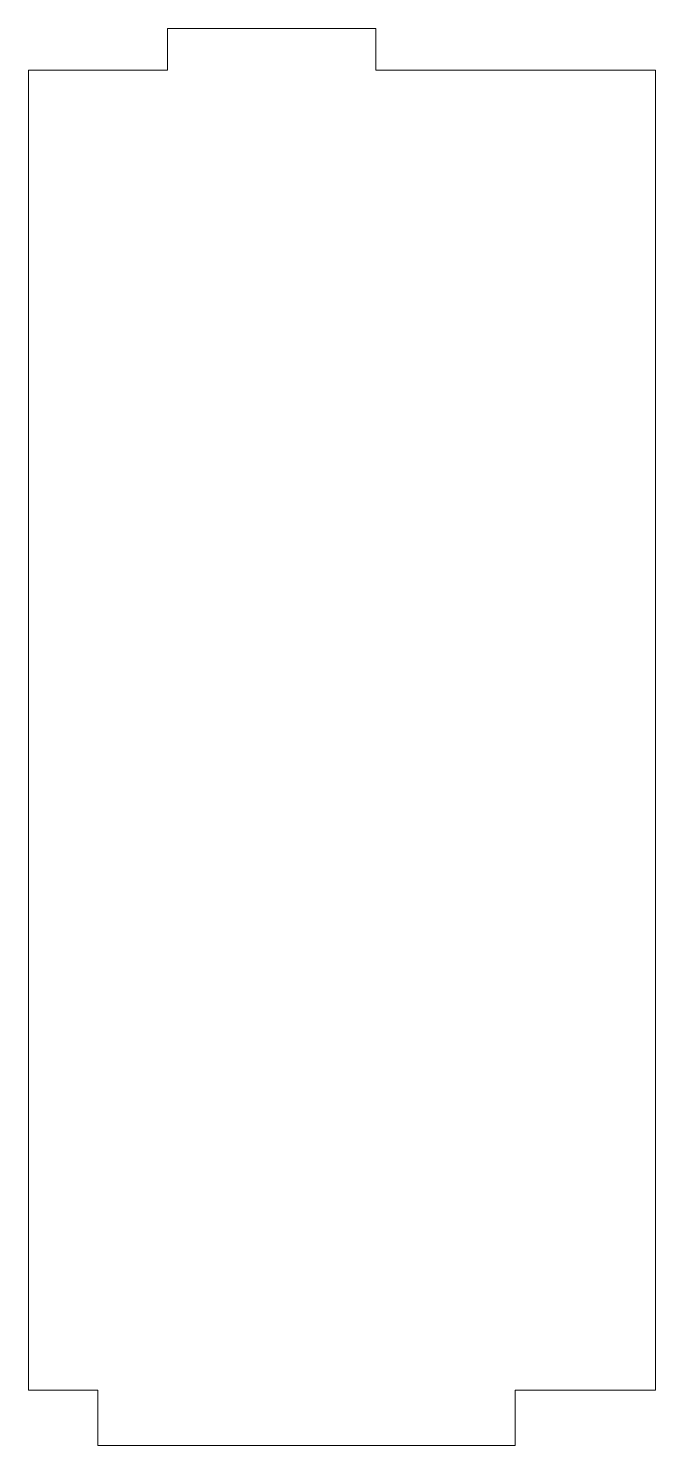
# Model space of a CAD drawing. Header units: millimetres. Extents: x -5 to 40, y 1 to 103.
import ezdxf

# ---------------------------------------------------------------- set-up
doc = ezdxf.new("R2010")
doc.units = ezdxf.units.MM
doc.layers.add('1', color=7, linetype='Continuous', true_color=0xffffff)

msp = doc.modelspace()

# ---------------------------------------------------------------- linework, layer by layer
at = {"layer": '1', "color": 1, "linetype": 'Continuous', "lineweight": 5}
for p, q in [((20, 103), (5, 103)), ((5, 103), (5, 100)), ((20, 103), (5, 103)), ((5, 103), (5, 100)), ((20, 100), (20, 103)), ((20, 100), (20, 103)), ((5, 100), (-5, 100)), ((-5, 100), (-5, 5)), ((-5, 100), (-5, 5)), ((5, 100), (-5, 100)), ((40.11, 100), (20, 100)), ((40.11, 100), (20, 100)), ((40.11, 5), (40.11, 100)), ((40.11, 5), (40.11, 100)), ((-5, 5), (0, 5)), ((-5, 5), (0, 5)), ((0, 5), (0, 1)), ((0, 5), (0, 1)), ((30, 5), (40.11, 5)), ((30, 5), (40.11, 5)), ((30, 1), (30, 5)), ((30, 1), (30, 5)), ((0, 1), (30, 1)), ((0, 1), (30, 1))]:
    msp.add_line(p, q, dxfattribs=at)

doc.saveas('drawing.dxf')
